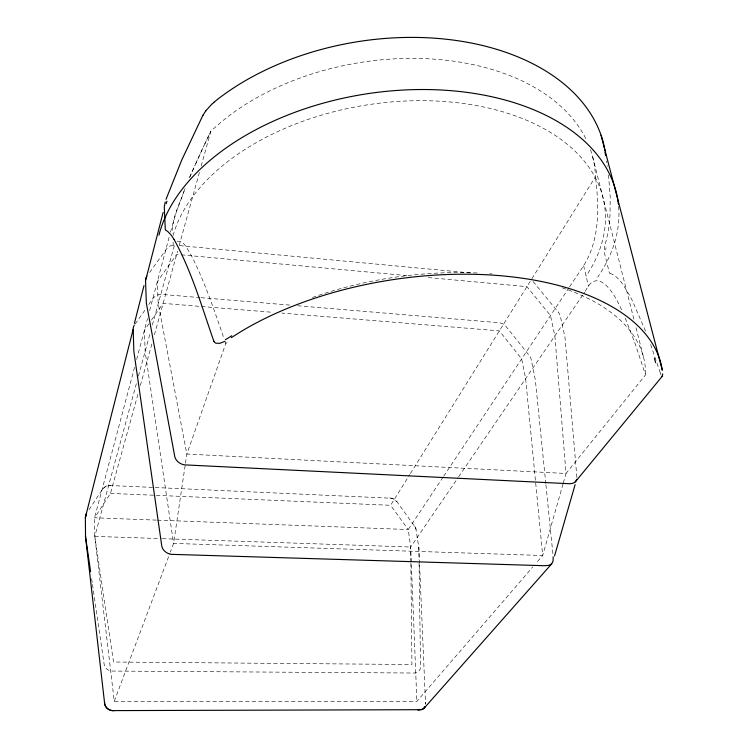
<?xml version="1.0" encoding="UTF-8"?>
<svg xmlns="http://www.w3.org/2000/svg" width="748" height="748" viewBox="0 0 748 748"><rect width="100%" height="100%" fill="white"/><g stroke="black" fill="none" stroke-linecap="round" stroke-linejoin="round"><path stroke-width="0.56" stroke-dasharray="3.74 2.81" d="M576.886 477.448L565.03 337.778A10.968 8.013 32.9 0 0 564.862 336.694L560.374 316.441A10.809 7.835 32.3 0 0 558.148 311.991M425.584 702.222L425.556 704.186L419.553 563.964M185.13 465.546L173.583 543.413L170.31 552.118M185.467 463.255L186.832 454.055L225.756 343.603A235.994 122.494 -8.5 0 1 227.495 342.238M604.805 246.055L604.047 251.253A1.552 0.57 -87.1 0 0 604.104 251.599L609.302 272.571A1.524 0.57 -87.3 0 0 609.461 272.973L609.798 273.244A20.57 7.564 -86.6 0 0 610.013 273.31M605.375 243.689L606.291 240.08A103.505 68.302 70.3 0 0 606.768 238.107L607.357 235.452A129.217 84.178 70.9 0 0 609.237 223.671A140.278 90.835 71.1 0 0 609.994 214.966L610.209 196.892L608.507 175.032M134.565 367.296L94.566 517.803L94.781 536.391L114.257 701.269L416.879 701.39L532.772 567.003M136.65 359.442L147.524 318.536M149.637 310.579L169.272 236.686M170.469 232.179L176.238 212.254L185.055 188.421M410.858 563.309L411.933 664.514L113.546 662.017L94.781 536.391L136.603 382.808M138.427 376.076L150.432 332M152.33 325.015L174.826 243.839M156.369 520.112L94.566 517.803L110.47 493.39L138.511 392.195M140.381 385.444L152.536 341.593M154.406 334.842L177.622 251.057M179.174 245.466L199.632 171.629M201.184 166.037L210.786 131.358A215.508 138.445 -9.2 0 1 420.124 58.475A215.508 138.445 -9.2 0 1 586.937 140.989M563.029 484.003L542.683 555.512L535.82 563.468M563.328 482.956L566.021 473.475L554.876 335.88L550.472 315.581L526.947 286.652L426.874 277.443M114.257 701.269L169.899 553.211M184.728 189.338C180.109 203.671 171.357 217.827 172.657 233.245M189.459 177.744L194.929 165.177M189.74 177.183L203.802 145.879M195.639 163.588L210.786 131.358L204.185 145.065M110.47 493.39L390.615 505.293L409.773 474.569M410.39 473.578L531.267 279.724M531.884 278.733L595.455 176.79A215.508 138.445 -9.2 0 0 590.256 149.067M569.602 286.802L583.636 265.699C600.092 239.332 599.111 206.579 595.455 176.79M89.059 509.669L102.887 488.668L106.179 486.041L110.321 485.536L154.06 487.462M443.04 477.187L408.24 529.537L410.68 547.022L416.879 701.39M443.686 476.214L568.966 287.765M410.839 562.141L410.68 547.022L457.972 477.766M458.636 476.803L584.684 292.225M585.338 291.271C598.512 263.483 616.885 298.265 622.065 311M148.927 323.744L144.411 330.233L145.149 351.42L173.583 543.413L542.683 555.512L525.638 378.694L521.674 358.909L499.384 330.859L281.809 313.066M151.507 320.041L163.129 303.361L200.361 306.409M135.154 324.034L145.57 309.261M148.824 304.642C151.517 299.518 155.995 293.02 162.737 294.478L199.968 297.592M149.609 272.44L167.337 247.906L170.385 245.811L175.35 245.241M102.541 489.164L105.702 486.247L110.321 485.536M625.263 318.19L635.23 343.893L645.543 374.888L566.021 473.475L186.832 454.055L158.202 303.473L157.304 281.725L176.687 254.414L180.184 254.731M177.108 241.221C184.606 240.351 187.72 250.412 191.301 255.47C204.933 281.987 214.218 310.476 224.045 338.545M94.781 536.391L161.222 538.625M162.391 538.663L410.68 547.022M157.529 520.159L408.24 529.537L390.615 505.293M155.219 487.518L392.438 498.29L396.711 501.403L415.757 527.892L418.824 547.564L419.497 562.823M201.521 306.502L272.496 312.309M201.128 297.685L290.701 305.175M297.685 305.754L499.87 322.79L502.834 323.856L505.872 326.278L529.107 355.309A10.341 7.723 32.5 0 1 531.23 359.638L535.353 380.049L545.806 483.61M389.615 497.841L393.859 498.888L397.095 501.908M181.343 254.844L409.418 275.834M179.716 245.634L471.651 273.048M610.013 273.31C619.615 276.797 624.477 287.082 629.507 295.245A371.644 130.919 -83 0 1 632.088 300.126L645.935 331.944M533.109 281.529L558.13 311.991M414.71 526.059L416.29 529.836M660.961 374.795L660.596 373.776M650.62 344.529L660.409 373.196M224.896 341.069L225.756 343.603M592.64 156.809L634.024 319.779M636.034 327.708L643.514 357.133M583.636 265.699L588.573 286.531M607.339 166.308L607.217 165.523M91.639 578.681L92.322 583.3M92.49 584.459L103.944 663.037C104.028 668.142 108.806 671.657 113.705 671.068L413.074 673.022C417.478 673.77 421.32 670.049 420.535 665.608L419.039 561.009M606.834 162.802L606.572 160.923M545.918 484.769L553.071 555.642M418.852 548.022L418.796 547.34A8.621 7.209 35 0 1 418.861 548.228L419.03 559.85M173.097 242.184L173.368 247.766M173.106 235.489A219.594 135.668 -9 0 1 452.334 102.196A219.594 135.668 -9 0 1 586.095 276.068M618.624 206.411A233.339 144.327 -9 0 1 597.671 277.171M605.618 249.823A49.097 7.873 -81.3 0 1 606.086 247.756M660.587 373.598A22.468 2.87 79.7 0 1 660.4 373.028M562.197 287.802A235.994 122.494 -8.5 0 1 645.543 374.888M312.44 297.489A235.994 122.494 -8.5 0 1 478.253 273.039M489.744 273.768A235.994 122.494 -8.5 0 1 492.016 273.955"/><path stroke-width="1.12" d="M661.615 376.179L662.438 376.309L662.635 373.841M134.303 325.202A11.313 8.976 15.7 0 0 133.144 329.382L85.356 517.457L85.534 536.755L104.486 702.148C104.374 707.477 109.292 711.292 114.435 710.6L421.648 709.702L424.023 708.309L551.715 563.805L553.09 561L553.183 556.802M134.397 323.416L143.999 285.586M576.652 479.29C575.979 483.18 571.444 483.993 568.153 483.657L187.383 465.004C181.184 465.368 174.901 461.292 174.434 454.747L146.458 303.688A12.033 9.415 16.4 0 1 146.328 302.501L145.542 280.715L163.111 212.507M165.224 201.979L164.27 206.878A5.479 1.262 -81.2 0 0 164.289 207.308L164.289 207.392A12.52 2.852 -81.3 0 1 164.308 207.635L165.308 229.486A2.347 0.542 -81.4 0 0 165.336 229.804L166.065 230.44A93.332 21.009 88.1 0 1 168.066 231.777L170.479 234.302A177.613 39.513 87.3 0 1 174.088 239.51M554.539 555.97L575.119 484.62M166.009 199.342L181.764 160.007L202.942 115.192M418.048 710.151L422.985 709.132L425.079 706.561M86.375 513.754L85.356 517.457L86.525 513.521M424.023 708.309L424.799 707.215M205.728 110.9L212.413 103.551M662.541 375.926L575.24 481.955M551.715 563.805L548.948 565.348L544.647 565.722L174.06 554.418C167.823 554.969 161.624 550.612 161.493 544.048L133.864 351.382L133.172 329.382M213.909 102.242L218.5 98.596A227.99 147.908 -9.2 0 1 442.461 38.849A227.99 147.908 -9.2 0 1 601.065 135.257A227.944 147.87 -9.2 0 1 603.543 143.551L605.067 150.844M231.328 337.629L241.043 331.532A251.954 129.245 -8.5 0 1 252.936 324.716A252.011 129.264 -8.5 0 1 507.004 276.33A252.011 129.264 -8.5 0 1 661.634 366.539L662.242 369.961M224.746 341.425L219.781 343.341L215.957 343.192A13.212 6.994 -66.5 0 1 213.937 341.35M114.435 710.6C109.292 711.264 104.411 707.468 104.486 702.148M174.088 239.5C191.619 271.206 201.679 306.371 213.563 340.415A14.39 7.555 -68 0 0 213.975 341.294M601.074 135.257L662.279 370.185M605.618 154.312L605.805 155.537M90.63 571.743L85.571 537.073A9.294 8.153 10.8 0 1 85.496 536.073L85.543 536.849M145.514 280.715A11.865 9.172 16.4 0 1 146.888 276.19M158.922 235.209A233.339 144.327 -9 0 1 398.366 90.34A233.339 144.327 -9 0 1 618.418 204.279M203.026 115.257A27.676 15.465 -64.9 0 1 205.784 110.994M212.469 103.692A64.702 44.02 -72 0 1 213.956 102.373M605.02 152.246A56.736 5.479 86.5 0 1 605.375 154.527M654.407 358.236A71.789 11.229 65.9 0 1 655.613 362.687M231.758 335.73A72.406 28.078 -50.2 0 1 225.335 339.667M166.234 203.652A37.774 12.557 -83.1 0 1 166.926 201.203"/></g></svg>
